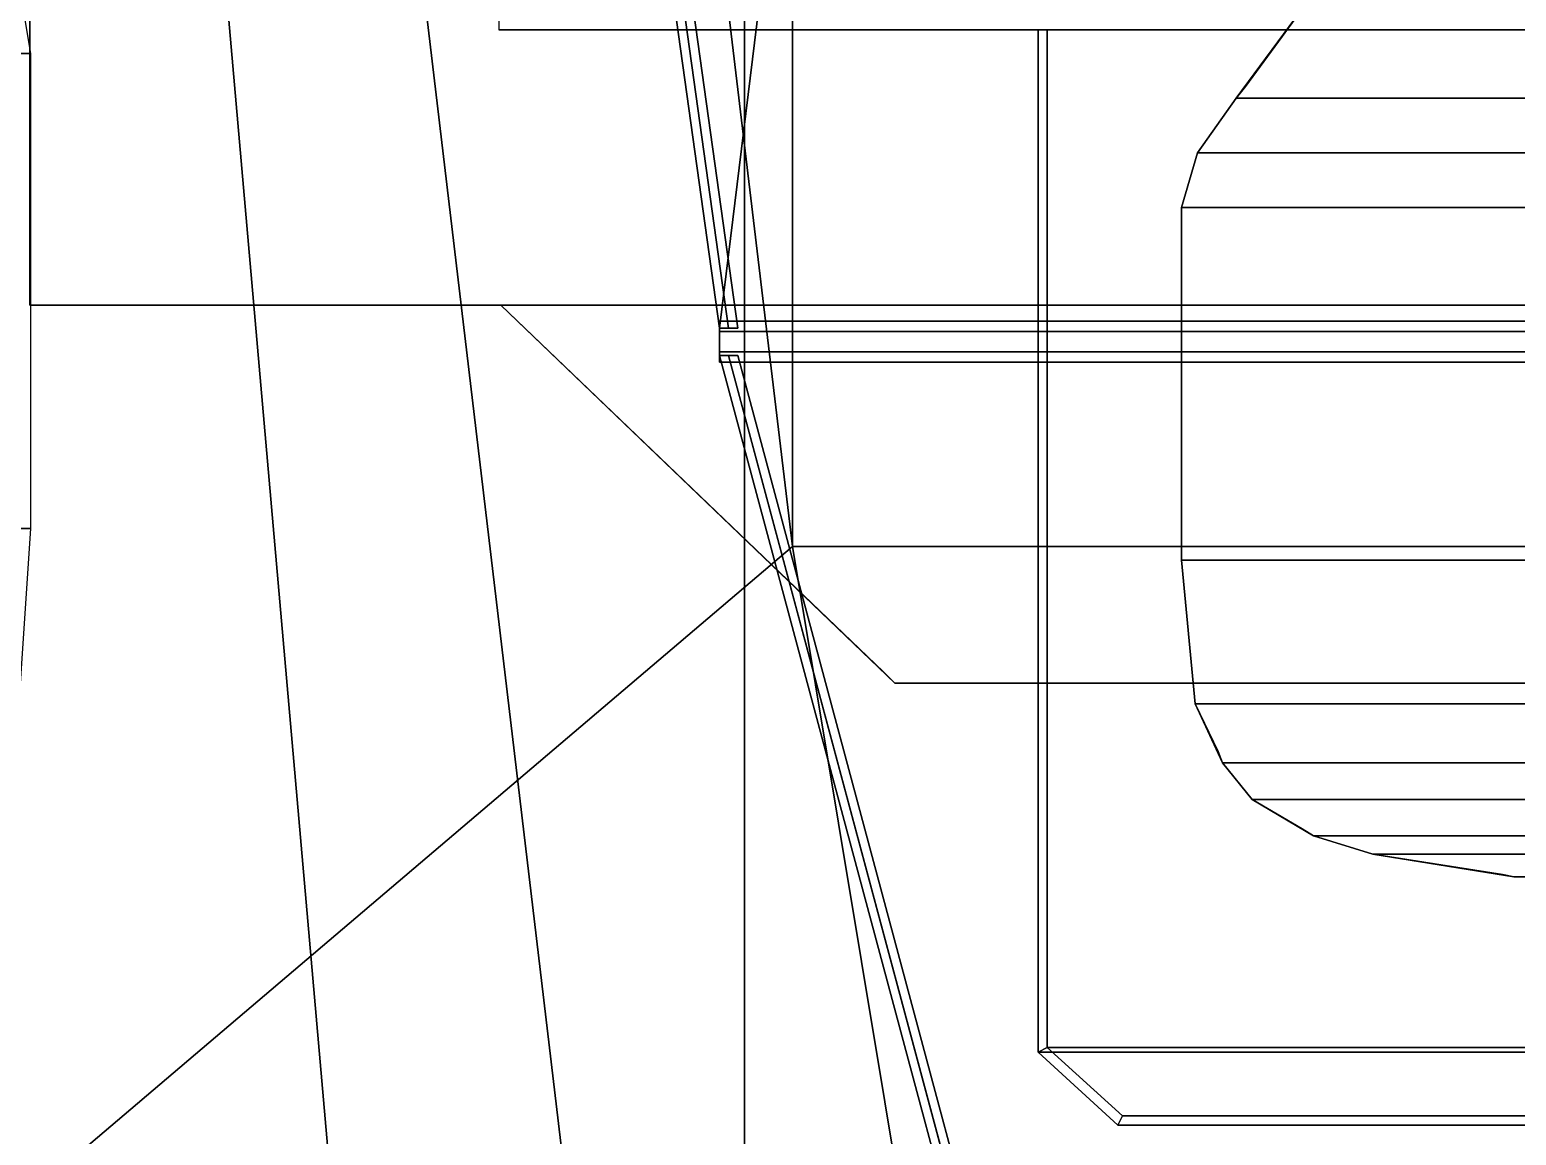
# Model space of a CAD drawing. Header units: millimetres. Extents: x -12 to 12, y -117 to 93.
# Drawn here: x -8.53 to -2, y -5.54 to -0.68 of the extents above; entities that cross this region are included whole.
import ezdxf

# ---------------------------------------------------------------- set-up
doc = ezdxf.new("R2010")
doc.units = ezdxf.units.MM
doc.header["$MEASUREMENT"] = 0
for name, color, linetype in [('boats', 1, 'Continuous'), ('railings', 6, 'Continuous'), ('supersctucture', 3, 'Continuous')]:
    doc.layers.add(name, color=color, linetype=linetype)

msp = doc.modelspace()

# ---------------------------------------------------------------- linework, layer by layer
for points in [[(-3, 18.38, 22.13), (-5.5, -1.99, 28.75), (-5.5, -1.99, 28.81), (-3, 18.38, 22.18)], [(-3, 18.38, 22.18), (-5.5, -1.99, 28.81), (-5.5, -1.99, 28.75), (-3, 18.38, 22.13)], [(8.53, 2.88, 8.77), (-8.53, 2.88, 8.77), (-8.53, -1.89, 8.77), (8.53, -1.89, 8.77)], [(-8.53, -1.89, 8.67), (-8.53, 2.88, 8.67), (8.53, 2.88, 8.67), (8.53, -1.89, 8.67)], [(-8.53, -1.89, 8.77), (-8.53, 2.88, 8.77), (-8.53, 2.88, 8.67), (-8.53, -1.89, 8.67)], [(6.47, 2.2, 12.72), (-6.47, 2.2, 12.72), (-6.47, -0.68, 12.72), (6.47, -0.68, 12.72)], [(-9.52, 1.35, -5.6), (-8.89, 1.35, -6.21), (-8.51, -7.65, -6.11), (-9.41, -7.65, -5.3)], [(-8.89, 1.35, -6.21), (-7.83, 1.35, -6.73), (-7.04, -7.65, -6.73), (-8.51, -7.65, -6.11)], [(-7.83, 1.35, -6.73), (-7.02, 1.35, -6.98), (-5.95, -7.65, -6.98), (-7.04, -7.65, -6.73)], [(-7.02, 1.35, -6.98), (-5.39, 1.35, -7.11), (-5.39, -7.65, -7.06), (-5.95, -7.65, -6.98)], [(0, -7.65, -7.11), (-5.39, -7.65, -7.06), (-5.39, 1.35, -7.11), (0, 1.35, -7.11)], [(-2.84, -0.45, 16.64), (2.84, -0.45, 16.64), (3.23, -0.98, 16.64), (-3.23, -0.98, 16.64)], [(3.23, -0.98, 16.74), (2.84, -0.45, 16.74), (-2.84, -0.45, 16.74), (-3.23, -0.98, 16.74)], [(-3.23, -0.98, 16.74), (-2.84, -0.45, 16.74), (-2.84, -0.45, 16.64), (-3.23, -0.98, 16.64)], [(6.47, -0.68, 12.72), (-6.47, -0.68, 12.72), (-6.47, -0.68, 8.77), (6.47, -0.68, 8.77)], [(-4.1, -5.17, 10.6), (-4.1, -0.68, 10.6), (4.1, -0.68, 10.6), (4.1, -5.17, 10.6)], [(-4.1, -0.68, 11.96), (-4.1, -0.68, 10.6), (-4.1, -5.17, 10.6), (-4.1, -5.17, 11.96)], [(-4.1, -5.17, 11.96), (-4.06, -5.15, 11.96), (-4.06, -0.68, 11.96), (-4.1, -0.68, 11.96)], [(4.06, -5.15, 10.7), (4.06, -0.68, 10.7), (-4.06, -0.68, 10.7), (-4.06, -5.15, 10.7)], [(-4.06, -5.15, 11.96), (-4.06, -5.15, 10.7), (-4.06, -0.68, 10.7), (-4.06, -0.68, 11.96)], [(-3.23, -0.98, 16.64), (3.23, -0.98, 16.64), (3.4, -1.22, 16.64), (-3.4, -1.22, 16.64)], [(3.4, -1.22, 16.74), (3.23, -0.98, 16.74), (-3.23, -0.98, 16.74), (-3.4, -1.22, 16.74)], [(-3.4, -1.22, 16.74), (-3.23, -0.98, 16.74), (-3.23, -0.98, 16.64), (-3.4, -1.22, 16.64)], [(-3.4, -1.22, 16.64), (3.4, -1.22, 16.64), (3.47, -1.46, 16.64), (-3.47, -1.46, 16.64)], [(3.47, -1.46, 16.74), (3.4, -1.22, 16.74), (-3.4, -1.22, 16.74), (-3.47, -1.46, 16.74)], [(-3.47, -1.46, 16.74), (-3.4, -1.22, 16.74), (-3.4, -1.22, 16.64), (-3.47, -1.46, 16.64)], [(-3.47, -1.46, 16.64), (3.47, -1.46, 16.64), (3.47, -3.01, 16.64), (-3.47, -3.01, 16.64)], [(3.47, -3.01, 16.74), (3.47, -1.46, 16.74), (-3.47, -1.46, 16.74), (-3.47, -3.01, 16.74)], [(-3.47, -3.01, 16.74), (-3.47, -1.46, 16.74), (-3.47, -1.46, 16.64), (-3.47, -3.01, 16.64)], [(-6.46, -1.89, 8.77), (-8.53, -1.89, 8.77), (-8.53, -1.89, 8.67), (-6.46, -1.89, 8.67)], [(-4.73, -3.55, 8.67), (-6.46, -1.89, 8.67), (6.46, -1.89, 8.67), (4.73, -3.55, 8.67)], [(6.46, -1.89, 8.77), (-6.46, -1.89, 8.77), (-4.73, -3.55, 8.77), (4.73, -3.55, 8.77)], [(-4.73, -3.55, 8.77), (-6.46, -1.89, 8.77), (-6.46, -1.89, 8.67), (-4.73, -3.55, 8.67)], [(-5.5, -1.96, 28.78), (-5.5, -2.005, 28.8579), (5.5, -2.005, 28.8579), (5.5, -1.96, 28.78)], [(-5.5, -2.005, 28.7021), (-5.5, -1.96, 28.78), (5.5, -1.96, 28.78), (5.5, -2.005, 28.7021)], [(-5.5, -1.96, 28.78), (-5.5, -2.14, 28.78), (-5.5, -2.095, 28.8579), (-5.5, -2.005, 28.8579)], [(-5.5, -2.005, 28.7021), (-5.5, -2.095, 28.7021), (-5.5, -2.14, 28.78), (-5.5, -1.96, 28.78)], [(-5.5, -2.005, 28.8579), (-5.5, -2.095, 28.8579), (5.5, -2.095, 28.8579), (5.5, -2.005, 28.8579)], [(-5.5, -2.095, 28.7021), (-5.5, -2.005, 28.7021), (5.5, -2.005, 28.7021), (5.5, -2.095, 28.7021)], [(-5.5, -2.095, 28.8579), (-5.5, -2.14, 28.78), (5.5, -2.14, 28.78), (5.5, -2.095, 28.8579)], [(-5.5, -2.14, 28.78), (-5.5, -2.095, 28.7021), (5.5, -2.095, 28.7021), (5.5, -2.14, 28.78)], [(-3.47, -3.01, 16.64), (3.47, -3.01, 16.64), (3.41, -3.64, 16.64), (-3.41, -3.64, 16.64)], [(3.41, -3.64, 16.74), (3.47, -3.01, 16.74), (-3.47, -3.01, 16.74), (-3.41, -3.64, 16.74)], [(-3.41, -3.64, 16.74), (-3.47, -3.01, 16.74), (-3.47, -3.01, 16.64), (-3.41, -3.64, 16.64)], [(4.73, -3.55, 8.77), (-4.73, -3.55, 8.77), (-4.73, -3.55, 8.67), (4.73, -3.55, 8.67)], [(-3.41, -3.64, 16.64), (3.41, -3.64, 16.64), (3.29, -3.9, 16.64), (-3.29, -3.9, 16.64)], [(3.29, -3.9, 16.74), (3.41, -3.64, 16.74), (-3.41, -3.64, 16.74), (-3.29, -3.9, 16.74)], [(-3.29, -3.9, 16.74), (-3.41, -3.64, 16.74), (-3.41, -3.64, 16.64), (-3.29, -3.9, 16.64)], [(-3.29, -3.9, 16.64), (3.29, -3.9, 16.64), (3.16, -4.06, 16.64), (-3.16, -4.06, 16.64)], [(3.16, -4.06, 16.74), (3.29, -3.9, 16.74), (-3.29, -3.9, 16.74), (-3.16, -4.06, 16.74)], [(-3.16, -4.06, 16.74), (-3.29, -3.9, 16.74), (-3.29, -3.9, 16.64), (-3.16, -4.06, 16.64)], [(3.16, -4.06, 16.74), (-3.16, -4.06, 16.74), (-2.89, -4.22, 16.74), (2.89, -4.22, 16.74)], [(-3.16, -4.06, 16.64), (3.16, -4.06, 16.64), (2.89, -4.22, 16.64), (-2.89, -4.22, 16.64)], [(-2.89, -4.22, 16.74), (-3.16, -4.06, 16.74), (-3.16, -4.06, 16.64), (-2.89, -4.22, 16.64)], [(2.89, -4.22, 16.74), (-2.89, -4.22, 16.74), (-2.63, -4.3, 16.74), (2.63, -4.3, 16.74)], [(-2.89, -4.22, 16.64), (2.89, -4.22, 16.64), (2.63, -4.3, 16.64), (-2.63, -4.3, 16.64)], [(-2.63, -4.3, 16.74), (-2.89, -4.22, 16.74), (-2.89, -4.22, 16.64), (-2.63, -4.3, 16.64)], [(2.63, -4.3, 16.74), (-2.63, -4.3, 16.74), (-2.01, -4.4, 16.74), (2.01, -4.4, 16.74)], [(-2.63, -4.3, 16.64), (2.63, -4.3, 16.64), (2.01, -4.4, 16.64), (-2.01, -4.4, 16.64)], [(-2.01, -4.4, 16.74), (-2.63, -4.3, 16.74), (-2.63, -4.3, 16.64), (-2.01, -4.4, 16.64)], [(-2.01, -4.4, 16.64), (2.01, -4.4, 16.64), (2.01, -4.4, 16.74), (-2.01, -4.4, 16.74)], [(-3.75, -5.49, 11.96), (-3.73, -5.45, 11.96), (-4.06, -5.15, 11.96), (-4.1, -5.17, 11.96)], [(3.73, -5.45, 10.7), (4.06, -5.15, 10.7), (-4.06, -5.15, 10.7), (-3.73, -5.45, 10.7)], [(-3.73, -5.45, 11.96), (-3.73, -5.45, 10.7), (-4.06, -5.15, 10.7), (-4.06, -5.15, 11.96)], [(-3.75, -5.49, 10.6), (-4.1, -5.17, 10.6), (4.1, -5.17, 10.6), (3.75, -5.49, 10.6)], [(-4.1, -5.17, 11.96), (-4.1, -5.17, 10.6), (-3.75, -5.49, 10.6), (-3.75, -5.49, 11.96)], [(3.75, -5.49, 11.96), (3.73, -5.45, 11.96), (-3.73, -5.45, 11.96), (-3.75, -5.49, 11.96)], [(3.73, -5.45, 11.96), (3.73, -5.45, 10.7), (-3.73, -5.45, 10.7), (-3.73, -5.45, 11.96)], [(-3.75, -5.49, 11.96), (-3.75, -5.49, 10.6), (3.75, -5.49, 10.6), (3.75, -5.49, 11.96)]]:
    msp.add_3dface(points)
at = {"color": 2}
for points in [[(-5.5, -1.99, 28.78), (-5.46, -1.99, 28.82), (-7.96, 15.91, 23.98), (-8, 15.91, 23.94)], [(-5.46, -1.99, 28.74), (-5.5, -1.99, 28.78), (-8, 15.91, 23.94), (-7.96, 15.91, 23.9)], [(-5.46, -1.99, 28.82), (-5.42, -1.99, 28.78), (-7.92, 15.91, 23.94), (-7.96, 15.91, 23.98)], [(-5.42, -1.99, 28.78), (-5.46, -1.99, 28.74), (-7.96, 15.91, 23.9), (-7.92, 15.91, 23.94)], [(-5.5, -2.11, 28.78), (-5.46, -2.11, 28.74), (0, -22.46, 18.73), (-0.04, -22.47, 18.77)], [(-5.46, -2.11, 28.82), (-5.5, -2.11, 28.78), (-0.04, -22.47, 18.77), (0, -22.47, 18.81)], [(-5.46, -2.11, 28.74), (-5.42, -2.11, 28.78), (0.04, -22.47, 18.77), (0, -22.46, 18.73)], [(-5.42, -2.11, 28.78), (-5.46, -2.11, 28.82), (0, -22.47, 18.81), (0.04, -22.47, 18.77)]]:
    msp.add_3dface(points, dxfattribs=at)
at = {"layer": 'boats'}
for points in [[(-8.525, -0.785, 8.1), (-8.705, 0.28, 8.1), (-9.38, 0.28, 6.945), (-9.29, -0.785, 6.945)], [(-8.525, -2.87, 8.1), (-8.525, -0.785, 8.1), (-9.29, -0.785, 6.945), (-9.29, -2.87, 6.945)], [(-8.585, -3.77, 8.1), (-8.525, -2.87, 8.1), (-9.29, -2.87, 6.945), (-9.335, -3.77, 7.095)]]:
    msp.add_3dface(points, dxfattribs=at)
at = {"layer": 'railings'}
for points in [[(-8.53, -1.84, 9.9), (-8.53, -1.84, 9.95), (-8.53, 0.05, 9.95), (-8.53, 0.05, 9.9)], [(-8.53, 0.05, 9.9), (-8.53, 0.05, 9.95), (-8.53, -1.84, 9.95), (-8.53, -1.84, 9.9)], [(-8.53, 0.05, 9.38), (-8.53, 0.05, 9.43), (-8.53, -1.84, 9.43), (-8.53, -1.84, 9.38)], [(-8.53, -1.84, 9.38), (-8.53, -1.84, 9.43), (-8.53, 0.05, 9.43), (-8.53, 0.05, 9.38)], [(-3.19, -0.93, 17.87), (-3.19, -0.93, 17.92), (-2.84, -0.45, 17.92), (-2.84, -0.45, 17.87)], [(-2.84, -0.45, 17.87), (-2.84, -0.45, 17.92), (-3.19, -0.93, 17.92), (-3.19, -0.93, 17.87)], [(-3.19, -0.93, 17.35), (-3.19, -0.93, 17.4), (-2.84, -0.45, 17.4), (-2.84, -0.45, 17.35)], [(-2.84, -0.45, 17.35), (-2.84, -0.45, 17.4), (-3.19, -0.93, 17.4), (-3.19, -0.93, 17.35)], [(-3.23, -0.98, 16.74), (-3.19, -0.93, 16.74), (-3.19, -0.93, 17.92), (-3.23, -0.98, 17.92)], [(-3.23, -0.98, 17.92), (-3.19, -0.93, 17.92), (-3.19, -0.93, 16.74), (-3.23, -0.98, 16.74)], [(-3.4, -1.22, 17.87), (-3.4, -1.22, 17.92), (-3.23, -0.98, 17.92), (-3.23, -0.98, 17.87)], [(-3.23, -0.98, 17.87), (-3.23, -0.98, 17.92), (-3.4, -1.22, 17.92), (-3.4, -1.22, 17.87)], [(-3.4, -1.22, 17.35), (-3.4, -1.22, 17.4), (-3.23, -0.98, 17.4), (-3.23, -0.98, 17.35)], [(-3.23, -0.98, 17.35), (-3.23, -0.98, 17.4), (-3.4, -1.22, 17.4), (-3.4, -1.22, 17.35)], [(-3.4, -1.22, 17.87), (-3.4, -1.22, 17.92), (-3.47, -1.46, 17.92), (-3.47, -1.46, 17.87)], [(-3.47, -1.46, 17.87), (-3.47, -1.46, 17.92), (-3.4, -1.22, 17.92), (-3.4, -1.22, 17.87)], [(-3.4, -1.22, 17.35), (-3.4, -1.22, 17.4), (-3.47, -1.46, 17.4), (-3.47, -1.46, 17.35)], [(-3.47, -1.46, 17.35), (-3.47, -1.46, 17.4), (-3.4, -1.22, 17.4), (-3.4, -1.22, 17.35)], [(-3.47, -1.52, 17.92), (-3.47, -1.46, 17.92), (-3.47, -1.46, 16.74), (-3.47, -1.52, 16.74)], [(-3.47, -1.52, 16.74), (-3.47, -1.46, 16.74), (-3.47, -1.46, 17.92), (-3.47, -1.52, 17.92)], [(-3.47, -1.52, 17.87), (-3.47, -1.52, 17.92), (-3.47, -2.95, 17.92), (-3.47, -2.95, 17.87)], [(-3.47, -2.95, 17.87), (-3.47, -2.95, 17.92), (-3.47, -1.52, 17.92), (-3.47, -1.52, 17.87)], [(-3.47, -1.52, 17.35), (-3.47, -1.52, 17.4), (-3.47, -2.95, 17.4), (-3.47, -2.95, 17.35)], [(-3.47, -2.95, 17.35), (-3.47, -2.95, 17.4), (-3.47, -1.52, 17.4), (-3.47, -1.52, 17.35)], [(-8.53, -1.89, 8.77), (-8.53, -1.84, 8.77), (-8.53, -1.84, 9.95), (-8.53, -1.89, 9.95)], [(-8.53, -1.89, 9.95), (-8.53, -1.84, 9.95), (-8.53, -1.84, 8.77), (-8.53, -1.89, 8.77)], [(-6.51, -1.89, 9.9), (-6.51, -1.89, 9.95), (-8.53, -1.89, 9.95), (-8.53, -1.89, 9.9)], [(-8.53, -1.89, 9.9), (-8.53, -1.89, 9.95), (-6.51, -1.89, 9.95), (-6.51, -1.89, 9.9)], [(-8.53, -1.89, 9.38), (-8.53, -1.89, 9.43), (-6.51, -1.89, 9.43), (-6.51, -1.89, 9.38)], [(-6.51, -1.89, 9.38), (-6.51, -1.89, 9.43), (-8.53, -1.89, 9.43), (-8.53, -1.89, 9.38)], [(-6.46, -1.89, 8.77), (-6.51, -1.89, 8.77), (-6.51, -1.89, 9.95), (-6.46, -1.89, 9.95)], [(-6.46, -1.89, 9.95), (-6.51, -1.89, 9.95), (-6.51, -1.89, 8.77), (-6.46, -1.89, 8.77)], [(-4.78, -3.5, 9.9), (-4.78, -3.5, 9.95), (-6.46, -1.89, 9.95), (-6.46, -1.89, 9.9)], [(-6.46, -1.89, 9.9), (-6.46, -1.89, 9.95), (-4.78, -3.5, 9.95), (-4.78, -3.5, 9.9)], [(-6.46, -1.89, 9.38), (-6.46, -1.89, 9.43), (-4.78, -3.5, 9.43), (-4.78, -3.5, 9.38)], [(-4.78, -3.5, 9.38), (-4.78, -3.5, 9.43), (-6.46, -1.89, 9.43), (-6.46, -1.89, 9.38)], [(-3.47, -3.01, 16.74), (-3.47, -2.95, 16.74), (-3.47, -2.95, 17.92), (-3.47, -3.01, 17.92)], [(-3.47, -3.01, 17.92), (-3.47, -2.95, 17.92), (-3.47, -2.95, 16.74), (-3.47, -3.01, 16.74)], [(-3.41, -3.64, 17.87), (-3.41, -3.64, 17.92), (-3.47, -3.01, 17.92), (-3.47, -3.01, 17.87)], [(-3.47, -3.01, 17.87), (-3.47, -3.01, 17.92), (-3.41, -3.64, 17.92), (-3.41, -3.64, 17.87)], [(-3.47, -3.01, 17.35), (-3.47, -3.01, 17.4), (-3.41, -3.64, 17.4), (-3.41, -3.64, 17.35)], [(-3.41, -3.64, 17.35), (-3.41, -3.64, 17.4), (-3.47, -3.01, 17.4), (-3.47, -3.01, 17.35)], [(-4.73, -3.55, 8.77), (-4.78, -3.5, 8.77), (-4.78, -3.5, 9.95), (-4.73, -3.55, 9.95)], [(-4.73, -3.55, 9.95), (-4.78, -3.5, 9.95), (-4.78, -3.5, 8.77), (-4.73, -3.55, 8.77)], [(-3.41, -3.64, 17.87), (-3.41, -3.64, 17.92), (-3.31, -3.85, 17.92), (-3.31, -3.85, 17.87)], [(-3.31, -3.85, 17.87), (-3.31, -3.85, 17.92), (-3.41, -3.64, 17.92), (-3.41, -3.64, 17.87)], [(-3.41, -3.64, 17.35), (-3.41, -3.64, 17.4), (-3.31, -3.85, 17.4), (-3.31, -3.85, 17.35)], [(-3.31, -3.85, 17.35), (-3.31, -3.85, 17.4), (-3.41, -3.64, 17.4), (-3.41, -3.64, 17.35)], [(-3.29, -3.9, 17.92), (-3.31, -3.85, 17.92), (-3.31, -3.85, 16.74), (-3.29, -3.9, 16.74)], [(-3.29, -3.9, 16.74), (-3.31, -3.85, 16.74), (-3.31, -3.85, 17.92), (-3.29, -3.9, 17.92)], [(-3.29, -3.9, 17.87), (-3.29, -3.9, 17.92), (-3.16, -4.06, 17.92), (-3.16, -4.06, 17.87)], [(-3.16, -4.06, 17.87), (-3.16, -4.06, 17.92), (-3.29, -3.9, 17.92), (-3.29, -3.9, 17.87)], [(-3.29, -3.9, 17.35), (-3.29, -3.9, 17.4), (-3.16, -4.06, 17.4), (-3.16, -4.06, 17.35)], [(-3.16, -4.06, 17.35), (-3.16, -4.06, 17.4), (-3.29, -3.9, 17.4), (-3.29, -3.9, 17.35)], [(-2.94, -4.19, 17.87), (-2.94, -4.19, 17.92), (-3.16, -4.06, 17.92), (-3.16, -4.06, 17.87)], [(-3.16, -4.06, 17.87), (-3.16, -4.06, 17.92), (-2.94, -4.19, 17.92), (-2.94, -4.19, 17.87)], [(-3.16, -4.06, 17.35), (-3.16, -4.06, 17.4), (-2.94, -4.19, 17.4), (-2.94, -4.19, 17.35)], [(-2.94, -4.19, 17.35), (-2.94, -4.19, 17.4), (-3.16, -4.06, 17.4), (-3.16, -4.06, 17.35)], [(-2.89, -4.22, 16.74), (-2.94, -4.19, 16.74), (-2.94, -4.19, 17.92), (-2.89, -4.22, 17.92)], [(-2.89, -4.22, 17.92), (-2.94, -4.19, 17.92), (-2.94, -4.19, 16.74), (-2.89, -4.22, 16.74)], [(-2.63, -4.3, 17.87), (-2.63, -4.3, 17.92), (-2.89, -4.22, 17.92), (-2.89, -4.22, 17.87)], [(-2.89, -4.22, 17.87), (-2.89, -4.22, 17.92), (-2.63, -4.3, 17.92), (-2.63, -4.3, 17.87)], [(-2.63, -4.3, 17.35), (-2.63, -4.3, 17.4), (-2.89, -4.22, 17.4), (-2.89, -4.22, 17.35)], [(-2.89, -4.22, 17.35), (-2.89, -4.22, 17.4), (-2.63, -4.3, 17.4), (-2.63, -4.3, 17.35)], [(-2.06, -4.39, 17.87), (-2.06, -4.39, 17.92), (-2.63, -4.3, 17.92), (-2.63, -4.3, 17.87)], [(-2.63, -4.3, 17.87), (-2.63, -4.3, 17.92), (-2.06, -4.39, 17.92), (-2.06, -4.39, 17.87)], [(-2.06, -4.39, 17.35), (-2.06, -4.39, 17.4), (-2.63, -4.3, 17.4), (-2.63, -4.3, 17.35)], [(-2.63, -4.3, 17.35), (-2.63, -4.3, 17.4), (-2.06, -4.39, 17.4), (-2.06, -4.39, 17.35)], [(-2.01, -4.4, 16.74), (-2.06, -4.39, 16.74), (-2.06, -4.39, 17.92), (-2.01, -4.4, 17.92)], [(-2.01, -4.4, 17.92), (-2.06, -4.39, 17.92), (-2.06, -4.39, 16.74), (-2.01, -4.4, 16.74)]]:
    msp.add_3dface(points, dxfattribs=at)
at = {"layer": 'supersctucture'}
for points in [[(-5.46, -0.6, 6.09), (-10.86, 1.35, 6.1), (-10.71, -7.65, 6.12), (-5.18, -2.95, 6.11)], [(-5.18, -0.6, 6.09), (-5.46, -0.6, 6.09), (-5.18, -2.95, 6.11)], [(-5.18, -0.6, 8.67), (-5.18, -0.6, 6.09), (-5.18, -2.95, 6.11), (-5.18, -2.95, 8.67)], [(-4.47, -7.21, 6.11), (-5.18, -2.95, 6.11), (-10.71, -7.65, 6.12), (-6.13, -9.15, 6.09)], [(5.18, -2.95, 6.11), (5.18, -2.95, 8.67), (-5.18, -2.95, 8.67), (-5.18, -2.95, 6.11)], [(4.47, -7.21, 6.11), (5.18, -2.95, 6.11), (-5.18, -2.95, 6.11), (-4.47, -7.21, 6.11)]]:
    msp.add_3dface(points, dxfattribs=at)

doc.saveas('drawing.dxf')
